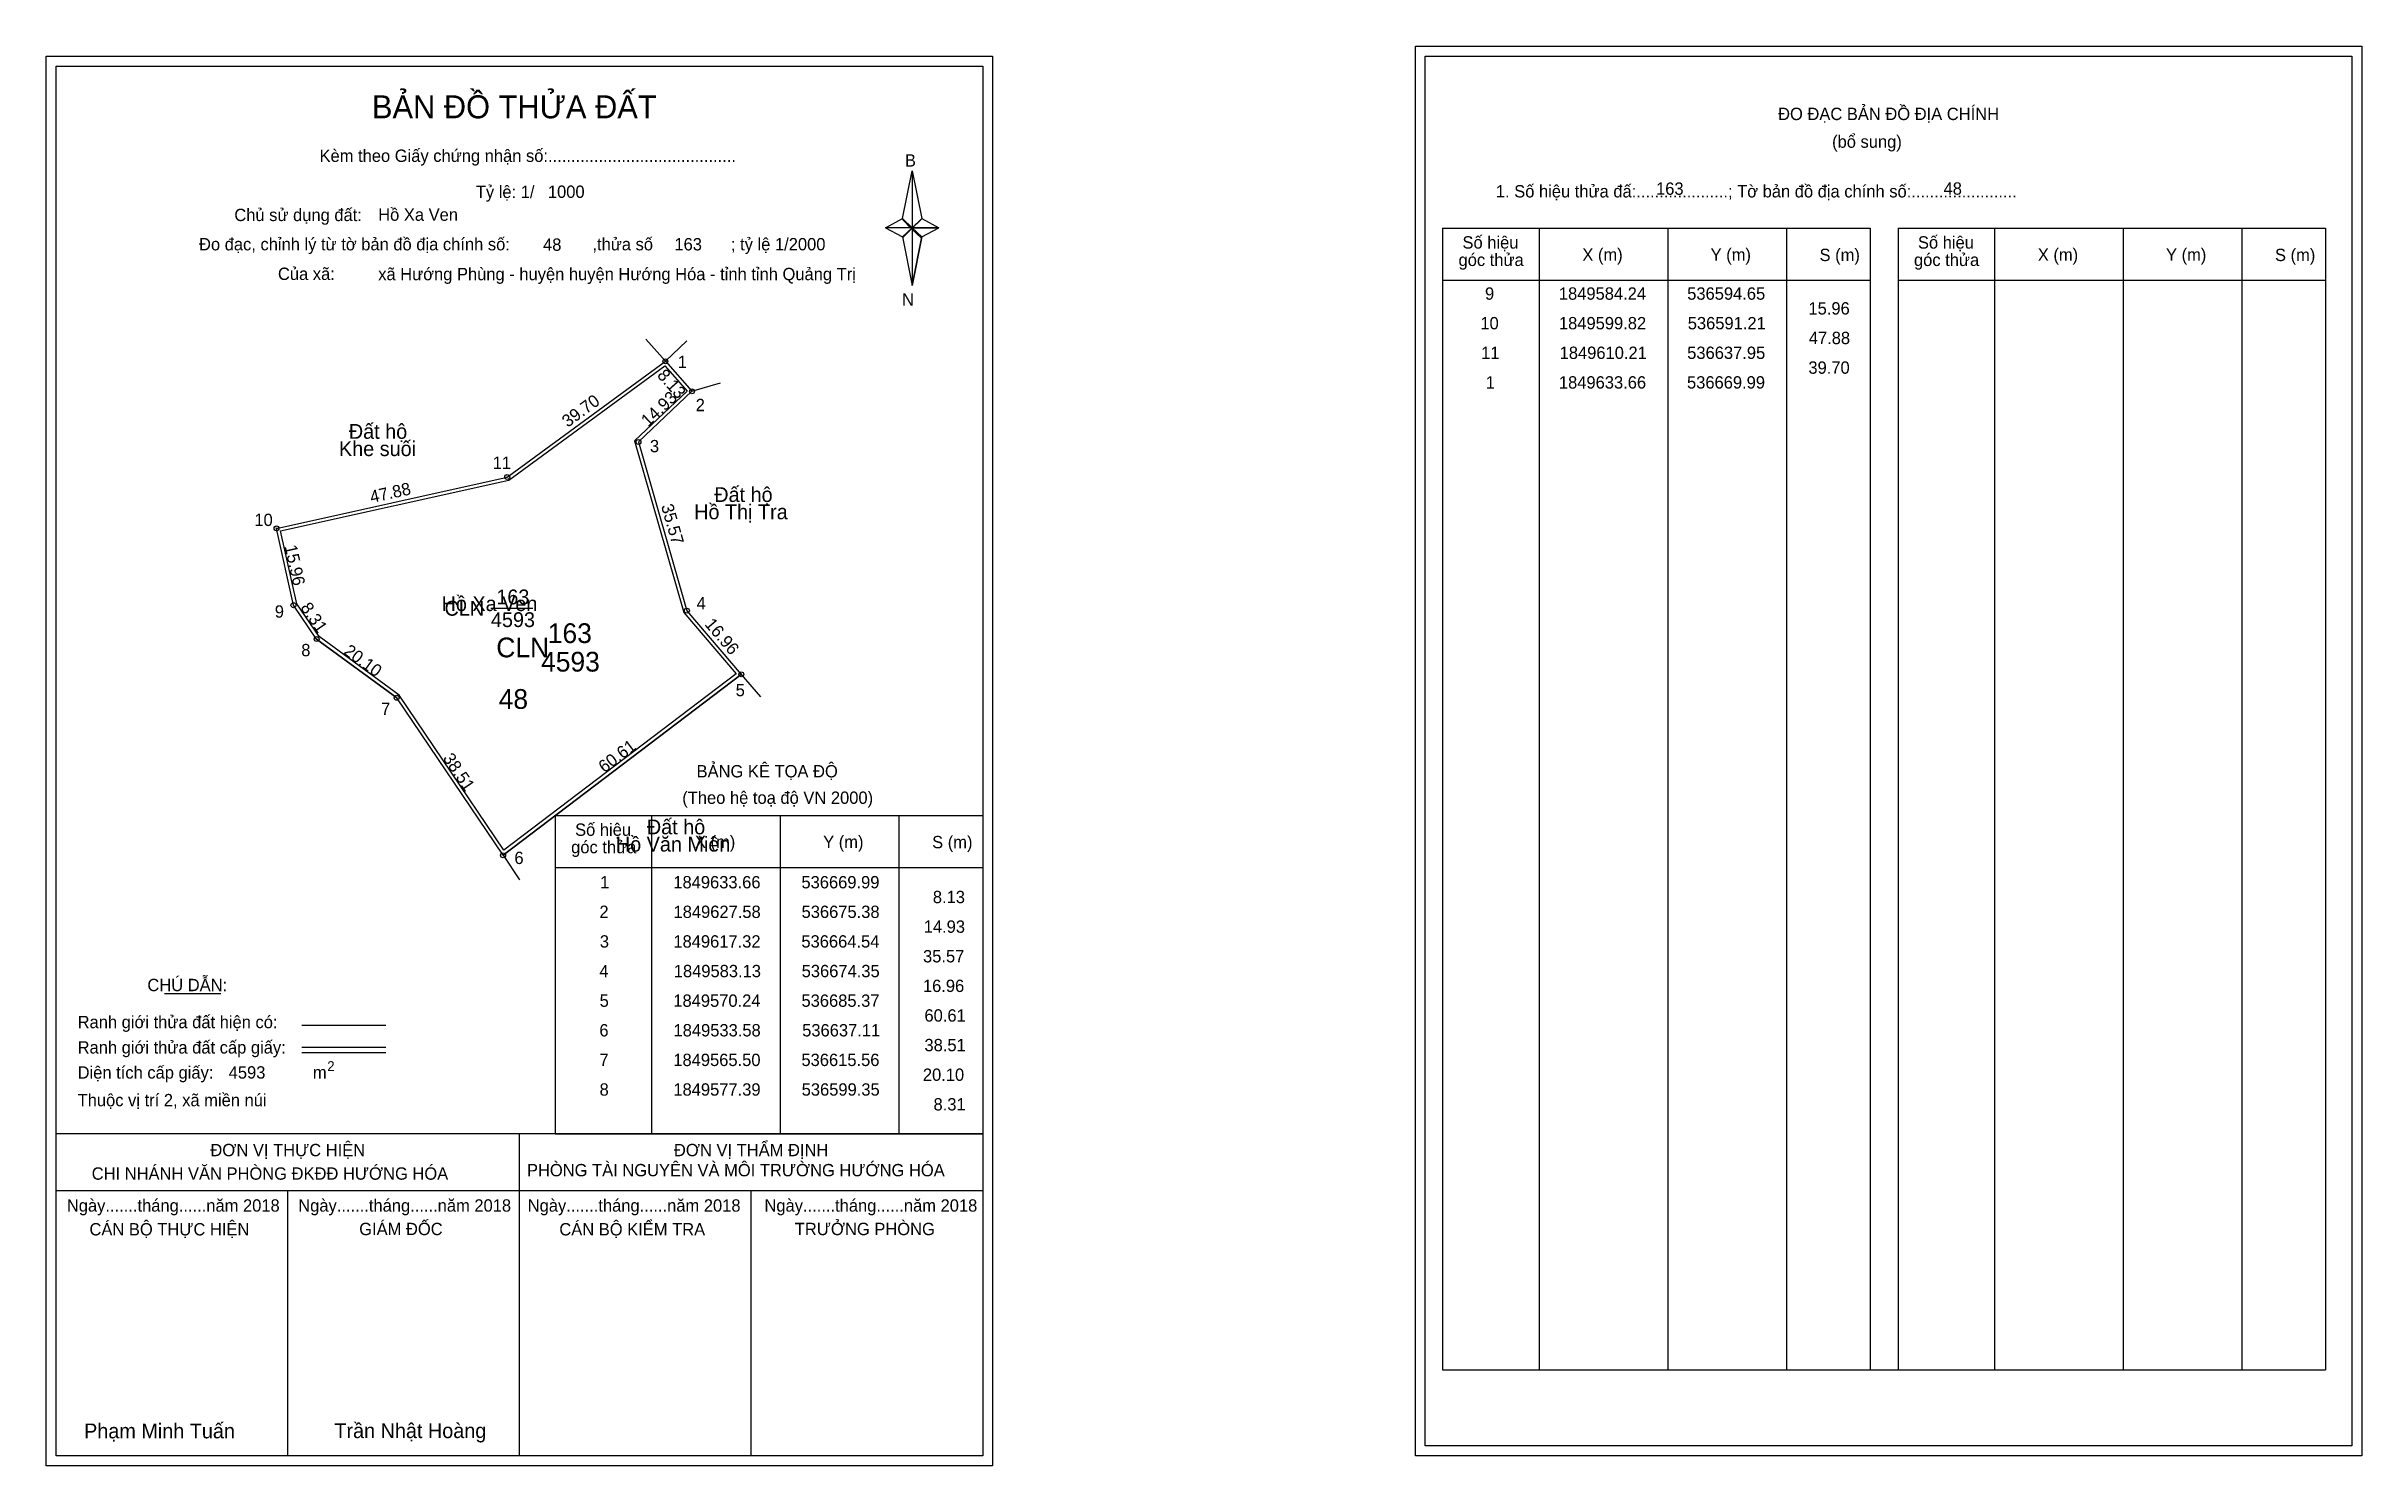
# Model space of a CAD drawing. Extents: x 536545 to 537014, y 1849410 to 1849697.
import ezdxf

# ---------------------------------------------------------------- set-up
doc = ezdxf.new("R2010")
doc.units = 0
for name, color, linetype in [('Level 1', 7, 'Continuous'), ('Level 10', 7, 'Continuous'), ('Level 11', 7, 'Continuous'), ('Level 13', 7, 'Continuous'), ('Level 2', 7, 'Continuous'), ('Level 27', 7, 'Continuous'), ('Level 3', 7, 'Continuous'), ('Level 36', 7, 'Continuous'), ('Level 4', 7, 'Continuous'), ('Level 49', 7, 'Continuous'), ('Level 5', 7, 'Continuous'), ('Level 53', 7, 'Continuous'), ('Level 55', 7, 'Continuous'), ('Level 6', 7, 'Continuous'), ('Level 63', 7, 'Continuous'), ('Level 7', 7, 'Continuous'), ('Level 9', 7, 'Continuous')]:
    doc.layers.add(name, color=color, linetype=linetype)

msp = doc.modelspace()

# ---------------------------------------------------------------- linework, layer by layer
at = {"layer": 'Level 1'}
for p, q in [((536823.91, 1849695.48), (536823.91, 1849695.48)), ((536546.59, 1849693.48), (536546.59, 1849693.48)), ((536718.01, 1849662.6), (536719.98, 1849672.24)), ((536719.98, 1849672.24), (536719.98, 1849660.72)), ((536719.98, 1849672.24), (536721.94, 1849662.6)), ((536714.56, 1849660.72), (536718.01, 1849662.6)), ((536718.01, 1849662.6), (536719.98, 1849660.72)), ((536721.94, 1849662.6), (536719.98, 1849660.72)), ((536719.83, 1849660.5), (536718.01, 1849662.38)), ((536719.98, 1849660.72), (536718.01, 1849658.88)), ((536719.83, 1849660.5), (536718.01, 1849658.66)), ((536718.01, 1849658.66), (536719.83, 1849660.5)), ((536718.01, 1849658.88), (536719.98, 1849649.02)), ((536721.8, 1849662.38), (536719.83, 1849660.5)), ((536719.83, 1849660.5), (536721.8, 1849662.38)), ((536721.8, 1849658.66), (536719.83, 1849660.5)), ((536719.98, 1849660.72), (536719.98, 1849649.02)), ((536719.98, 1849660.72), (536725.39, 1849660.72)), ((536719.98, 1849660.72), (536721.94, 1849658.88)), ((536721.94, 1849658.88), (536719.98, 1849649.02)), ((536721.94, 1849658.88), (536725.39, 1849660.72)), ((536827.44, 1849660.63), (536914.04, 1849660.63)), ((536847.03, 1849429.36), (536847.03, 1849660.63)), ((536873.1, 1849429.36), (536873.1, 1849660.63)), ((536897.08, 1849660.63), (536897.08, 1849429.36)), ((536914.04, 1849660.63), (536914.04, 1849429.36)), ((536919.7, 1849660.63), (537006.3, 1849660.63)), ((536939.29, 1849429.36), (536939.29, 1849660.63)), ((536965.36, 1849429.36), (536965.36, 1849660.63)), ((536989.33, 1849660.63), (536989.33, 1849429.36)), ((537006.3, 1849660.63), (537006.3, 1849429.36)), ((536827.44, 1849650.1), (536914.04, 1849650.1)), ((536919.7, 1849650.1), (537006.3, 1849650.1)), ((536647.68, 1849541.66), (536734.28, 1849541.66)), ((536667.27, 1849477.13), (536667.27, 1849541.66)), ((536693.34, 1849477.13), (536693.34, 1849541.66)), ((536717.31, 1849541.66), (536717.31, 1849477.13)), ((536647.68, 1849531.13), (536734.28, 1849531.13)), ((536568.5, 1849505.55), (536579.91, 1849505.55)), ((536596.37, 1849499.14), (536613.38, 1849499.14)), ((536596.37, 1849494.7), (536613.38, 1849494.7)), ((536596.37, 1849493.6), (536613.38, 1849493.6)), ((536653.41, 1849477.13), (536546.58, 1849477.13)), ((536734.28, 1849477.13), (536629.44, 1849477.13)), ((536640.43, 1849411.91), (536640.43, 1849477.13)), ((536647.68, 1849477.13), (536734.28, 1849477.13)), ((536734.28, 1849465.58), (536546.58, 1849465.58)), ((536593.51, 1849411.91), (536593.51, 1849465.58)), ((536687.36, 1849411.91), (536687.36, 1849465.58)), ((536827.44, 1849429.36), (537006.3, 1849429.36)), ((536734.28, 1849411.91), (536734.28, 1849411.91)), ((537011.61, 1849413.91), (537011.61, 1849413.91))]:
    msp.add_line(p, q, dxfattribs=at)
for points in [[(536718.01, 1849662.6), (536719.98, 1849672.24), (536719.98, 1849660.72)], [(536719.98, 1849660.72), (536721.94, 1849662.6), (536725.39, 1849660.72)], [(536714.56, 1849660.72), (536718.01, 1849658.88), (536719.98, 1849660.72)], [(536719.98, 1849660.72), (536719.98, 1849649.02), (536721.94, 1849658.88)]]:
    msp.add_lwpolyline(points, close=True, dxfattribs=at)
at = {"layer": 'Level 10'}
for p, q in [((536664.54, 1849617.32), (536675.38, 1849627.58)), ((536599.35, 1849577.39), (536615.56, 1849565.5)), ((536637.11, 1849533.58), (536685.37, 1849570.24))]:
    msp.add_line(p, q, dxfattribs=at)
for points in [[(536669.99, 1849633.66), (536675.38, 1849627.58), (536664.54, 1849617.32), (536674.35, 1849583.13), (536685.37, 1849570.24), (536637.11, 1849533.58), (536615.56, 1849565.5), (536599.35, 1849577.39), (536594.65, 1849584.24), (536591.21, 1849599.82), (536637.95, 1849610.21)], [(536669.89, 1849632.72), (536674.41, 1849627.62), (536663.75, 1849617.54), (536673.72, 1849582.79), (536684.36, 1849570.35), (536637.28, 1849534.59), (536616.07, 1849565.99), (536599.86, 1849577.88), (536595.3, 1849584.52), (536592.04, 1849599.29), (536638.25, 1849609.56)]]:
    msp.add_lwpolyline(points, close=True, dxfattribs=at)
at = {"layer": 'Level 11'}
for centre in [(536669.99, 1849633.66), (536669.99, 1849633.66), (536675.38, 1849627.58), (536664.54, 1849617.32), (536637.95, 1849610.21), (536591.21, 1849599.82), (536594.65, 1849584.24), (536674.35, 1849583.13), (536599.35, 1849577.39), (536685.37, 1849570.24), (536615.56, 1849565.5), (536637.11, 1849533.58)]:
    msp.add_circle(centre, 0.5, dxfattribs=at)
at = {"layer": 'Level 27'}
for p, q in [((536669.99, 1849633.66), (536666.03, 1849638.17)), ((536669.99, 1849633.66), (536674.32, 1849637.81)), ((536675.38, 1849627.58), (536681.13, 1849629.29)), ((536685.37, 1849570.24), (536689.27, 1849565.68)), ((536637.11, 1849533.58), (536640.47, 1849528.61))]:
    msp.add_line(p, q, dxfattribs=at)
at = {"layer": 'Level 3'}
for p, q in [((536827.44, 1849660.63), (536827.44, 1849429.36)), ((536919.7, 1849660.63), (536919.7, 1849429.36)), ((536647.68, 1849541.66), (536647.68, 1849477.13))]:
    msp.add_line(p, q, dxfattribs=at)
at = {"layer": 'Level 63'}
for points in [[(536544.58, 1849695.48), (536736.28, 1849695.48), (536736.28, 1849409.91), (536544.58, 1849409.91)], [(536821.91, 1849697.48), (537013.61, 1849697.48), (537013.61, 1849411.91), (536821.91, 1849411.91)], [(536823.91, 1849695.48), (537011.61, 1849695.48), (537011.61, 1849413.91), (536823.91, 1849413.91)], [(536546.58, 1849693.48), (536734.28, 1849693.48), (536734.28, 1849411.91), (536546.58, 1849411.91)]]:
    msp.add_lwpolyline(points, close=True, dxfattribs=at)
at = {"layer": 'Level 9'}
msp.add_line((536634.64, 1849583.62), (536643.15, 1849583.62), dxfattribs=at)

# ---------------------------------------------------------------- texts
at = {"layer": 'Level 1'}
for s, height, p in [('BẢN ĐỒ THỬA ĐẤT', 4.6657, (536610.55, 1849682.89)), ('ĐO ĐẠC BẢN ĐỒ ĐỊA CHÍNH', 2.5, (536895.39, 1849682.54)), ('Kèm theo Giấy chứng nhận số:.........................................', 2.5, (536599.93, 1849674.06)), ('(bổ sung)', 2.5, (536906.33, 1849676.92)), ('B', 2.5, (536718.52, 1849673.12)), ('1. Số hiệu thửa đấ:....................; Tờ bản đồ địa chính số:.......................', 2.5, (536838.22, 1849666.86)), ('Chủ sử dụng đất:', 2.5, (536582.67, 1849662.07)), ('Đo đạc, chỉnh lý từ tờ bản đồ địa chính số:                  ,thửa số                 ; tỷ lệ 1/2000', 2.5, (536575.52, 1849656.14)), ('Số hiệu', 2.5, (536831.46, 1849656.5)), ('Số hiệu', 2.5, (536923.72, 1849656.5)), ('góc thửa', 2.5, (536830.66, 1849652.97)), ('X (m)', 2.5, (536855.74, 1849654.02)), ('Y (m)', 2.5, (536881.72, 1849654.02)), ('S (m)', 2.5, (536903.79, 1849653.97)), ('góc thửa', 2.5, (536922.92, 1849652.97)), ('X (m)', 2.5, (536948, 1849654.02)), ('Y (m)', 2.5, (536973.97, 1849654.02)), ('S (m)', 2.5, (536996.05, 1849653.97)), ('Của xã:', 2.5, (536591.51, 1849650.14)), ('N', 2.5, (536717.92, 1849644.95)), ('BẢNG KÊ TỌA ĐỘ', 2.5, (536676.31, 1849549.36)), ('(Theo hệ toạ độ VN 2000)', 2.5, (536673.41, 1849544)), ('góc thửa', 2.5, (536650.9, 1849533.99)), ('Số hiệu', 2.5, (536651.7, 1849537.52)), ('X (m)', 2.5, (536675.98, 1849535.05)), ('Y (m)', 2.5, (536701.95, 1849535.05)), ('S (m)', 2.5, (536724.03, 1849535)), ('CHÚ DẪN:', 2.5, (536565.06, 1849506.05)), ('Ranh giới thửa đất hiện có:', 2.5, (536550.93, 1849498.55)), ('Ranh giới thửa đất cấp giấy:', 2.5, (536550.93, 1849493.41)), ('Diện tích cấp giấy:', 2.5, (536550.93, 1849488.33)), ('m', 2.5, (536598.59, 1849488.35)), ('2', 2, (536601.49, 1849489.86)), ('Thuộc vị trí 2, xã miền núi', 2.5, (536550.93, 1849482.73)), ('ĐƠN VỊ THỰC HIỆN', 2.5, (536577.82, 1849472.61)), ('ĐƠN VỊ THẨM ĐỊNH', 2.5, (536671.72, 1849472.61)), ('CHI NHÁNH VĂN PHÒNG ĐKĐĐ HƯỚNG HÓA', 2.5, (536553.78, 1849467.85)), ('PHÒNG TÀI NGUYÊN VÀ MÔI TRƯỜNG HƯỚNG HÓA', 2.5, (536641.95, 1849468.54)), ('Ngày.......tháng......năm 2018', 2.5, (536548.75, 1849461.38)), ('Ngày.......tháng......năm 2018', 2.5, (536595.62, 1849461.38)), ('Ngày.......tháng......năm 2018', 2.5, (536642.1, 1849461.38)), ('Ngày.......tháng......năm 2018', 2.5, (536690.06, 1849461.38)), ('CÁN BỘ THỰC HIỆN', 2.5, (536553.33, 1849456.56)), ('GIÁM ĐỐC', 2.5, (536607.97, 1849456.62)), ('CÁN BỘ KIỂM TRA', 2.5, (536648.51, 1849456.56)), ('TRƯỞNG PHÒNG', 2.5, (536696.2, 1849456.62)), ('Phạm Minh Tuấn', 3, (536552.24, 1849415.45)), ('Trần Nhật Hoàng', 3, (536602.94, 1849415.5))]:
    msp.add_text(s, height=height, dxfattribs=at).set_placement(p)
at = {"layer": 'Level 11'}
msp.add_text('Tỷ lệ: 1/', height=2.5, dxfattribs=at).set_placement((536631.59, 1849666.75))
at = {"layer": 'Level 13'}
for s, p in [('163', (536635.75, 1849584.42)), ('CLN', (536625.25, 1849582.12)), ('4593', (536634.65, 1849579.82))]:
    msp.add_text(s, height=3, dxfattribs=at).set_placement(p)
at = {"layer": 'Level 2'}
msp.add_text('Hồ Xa Ven', height=3, dxfattribs=at).set_placement((536624.66, 1849583.06))
msp.add_text('Hồ Xa Ven', height=3, dxfattribs=at).set_placement((536624.66, 1849583.06))
at = {"layer": 'Level 3'}
msp.add_text('CLN', height=4, dxfattribs=at).set_placement((536635.74, 1849573.69))
msp.add_text('CLN', height=4, dxfattribs=at).set_placement((536635.74, 1849573.69))
at = {"layer": 'Level 36'}
for s, p in [('Đất hộ', (536605.87, 1849617.96)), ('Khe suối', (536603.87, 1849614.46)), ('Đất hộ', (536679.89, 1849605.16)), ('Hồ Thị Tra', (536675.82, 1849601.66)), ('Đất hộ', (536666.24, 1849537.83)), ('Hồ Văn Miên', (536659.96, 1849534.33))]:
    msp.add_text(s, height=3, dxfattribs=at).set_placement(p)
at = {"layer": 'Level 4'}
msp.add_text('163', height=4, dxfattribs=at).set_placement((536646.17, 1849576.58))
at = {"layer": 'Level 49'}
for s, rotation, p in [('8.13', 311.5574, (536668.17, 1849630.73)), ('39.70', 36.2003, (536650.2, 1849620.17)), ('14.93', 43.4254, (536666.5, 1849620.28)), ('47.88', 12.5327, (536610.45, 1849604.92)), ('35.57', 286.0096, (536669.09, 1849604.36)), ('15.96', 282.4509, (536592.83, 1849596.19)), ('8.31', 304.4552, (536595.96, 1849583.75)), ('16.96', 310.528, (536677.81, 1849580.31)), ('20.10', 323.74, (536604.63, 1849574.51)), ('60.61', 37.2216, (536657.63, 1849550.17)), ('38.51', 304.0243, (536624.8, 1849553.24))]:
    msp.add_text(s, height=2.5, rotation=rotation, dxfattribs=at).set_placement(p)
at = {"layer": 'Level 5'}
msp.add_text('4593', height=4, dxfattribs=at).set_placement((536644.81, 1849570.8))
msp.add_text('4593', height=4, dxfattribs=at).set_placement((536644.81, 1849570.8))
at = {"layer": 'Level 53'}
for s, p in [('9', (536836.02, 1849646.14)), ('1849584.24', (536850.98, 1849646.14)), ('536594.65', (536876.98, 1849646.14)), ('15.96', (536901.54, 1849643.14)), ('10', (536835.08, 1849640.14)), ('1849599.82', (536851, 1849640.14)), ('536591.21', (536877.09, 1849640.14)), ('47.88', (536901.61, 1849637.14)), ('11', (536835.24, 1849634.14)), ('1849610.21', (536851.14, 1849634.14)), ('536637.95', (536876.98, 1849634.14)), ('1', (536836.16, 1849628.14)), ('1849633.66', (536850.99, 1849628.14)), ('536669.99', (536876.94, 1849628.14)), ('39.70', (536901.53, 1849631.14)), ('1', (536656.78, 1849526.88)), ('1849633.66', (536671.6, 1849526.88)), ('536669.99', (536697.55, 1849526.88)), ('2', (536656.63, 1849520.88)), ('1849627.58', (536671.64, 1849520.88)), ('536675.38', (536697.58, 1849520.88)), ('8.13', (536724.17, 1849523.88)), ('3', (536656.71, 1849514.88)), ('1849617.32', (536671.61, 1849514.88)), ('536664.54', (536697.54, 1849514.88)), ('14.93', (536722.32, 1849517.88)), ('35.57', (536722.18, 1849511.88)), ('4', (536656.62, 1849508.88)), ('1849583.13', (536671.69, 1849508.88)), ('536674.35', (536697.6, 1849508.88)), ('16.96', (536722.16, 1849505.88)), ('5', (536656.67, 1849502.88)), ('1849570.24', (536671.6, 1849502.88)), ('536685.37', (536697.56, 1849502.88)), ('6', (536656.62, 1849496.88)), ('1849533.58', (536671.64, 1849496.88)), ('536637.11', (536697.7, 1849496.88)), ('60.61', (536722.47, 1849499.88)), ('38.51', (536722.47, 1849493.88)), ('7', (536656.63, 1849490.88)), ('1849565.50', (536671.6, 1849490.88)), ('536615.56', (536697.55, 1849490.88)), ('20.10', (536722.15, 1849487.88)), ('8', (536656.66, 1849484.88)), ('1849577.39', (536671.61, 1849484.88)), ('536599.35', (536697.6, 1849484.88)), ('8.31', (536724.31, 1849481.88))]:
    msp.add_text(s, height=2.5, dxfattribs=at).set_placement(p)
at = {"layer": 'Level 55'}
for s, height, p in [('1', 0.4, (536669.88, 1849633.66)), ('0', 0.11, (536669.95, 1849633.55)), ('0', 0.11, (536669.95, 1849633.55)), ('0', 0.11, (536669.95, 1849633.55)), ('0', 0.11, (536669.95, 1849633.55)), ('2', 0.4, (536675.24, 1849627.58)), ('0', 0.11, (536675.34, 1849627.47)), ('0', 0.11, (536675.34, 1849627.47)), ('0', 0.11, (536675.34, 1849627.47)), ('3', 0.4, (536664.42, 1849617.32)), ('0', 0.11, (536664.5, 1849617.21)), ('11', 0.4, (536637.69, 1849610.21)), ('0', 0.11, (536637.91, 1849610.1)), ('0', 0.11, (536637.91, 1849610.1)), ('10', 0.4, (536590.93, 1849599.82)), ('0', 0.11, (536591.17, 1849599.71)), ('0', 0.11, (536591.17, 1849599.71)), ('9', 0.4, (536594.51, 1849584.24)), ('0', 0.11, (536594.61, 1849584.13)), ('0', 0.11, (536594.61, 1849584.13)), ('4', 0.4, (536674.21, 1849583.13)), ('0', 0.11, (536674.31, 1849583.02)), ('8', 0.4, (536599.22, 1849577.39)), ('0', 0.11, (536599.31, 1849577.28)), ('0', 0.11, (536599.31, 1849577.28)), ('5', 0.4, (536685.24, 1849570.24)), ('157', 0.11, (536685.25, 1849570.13)), ('0', 0.11, (536685.33, 1849570.13)), ('7', 0.4, (536615.43, 1849565.5)), ('0', 0.11, (536615.52, 1849565.39)), ('0', 0.11, (536615.52, 1849565.39)), ('6', 0.4, (536636.97, 1849533.58)), ('157', 0.11, (536636.99, 1849533.47)), ('0', 0.11, (536637.07, 1849533.47)), ('0', 0.11, (536637.07, 1849533.47))]:
    msp.add_text(s, height=height, dxfattribs=at).set_placement(p)
at = {"layer": 'Level 6'}
for s, p in [('1000', (536646.19, 1849666.77)), ('163', (536870.67, 1849667.4)), ('48', (536928.91, 1849667.42)), ('Hồ Xa Ven', (536611.81, 1849662.13)), ('48', (536645.21, 1849656.05)), ('163', (536671.82, 1849656.13)), ('xã Hướng Phùng - huyện huyện Hướng Hóa - tỉnh tỉnh Quảng Trị', (536611.82, 1849650.09)), ('4593', (536581.53, 1849488.34))]:
    msp.add_text(s, height=2.5, dxfattribs=at).set_placement(p)
at = {"layer": 'Level 7'}
msp.add_text('48', height=4, dxfattribs=at).set_placement((536636.22, 1849563.25))
at = {"layer": 'Level 9'}
for s, p in [('1', (536672.49, 1849632.28)), ('2', (536676.13, 1849623.56)), ('3', (536666.86, 1849615.23)), ('11', (536635.01, 1849611.87)), ('10', (536586.73, 1849600.29)), ('9', (536590.87, 1849581.72)), ('4', (536676.31, 1849583.4)), ('8', (536596.23, 1849573.91)), ('7', (536612.41, 1849562.03)), ('5', (536684.23, 1849565.81)), ('6', (536639.41, 1849531.81))]:
    msp.add_text(s, height=2.5, dxfattribs=at).set_placement(p)

doc.saveas('drawing.dxf')
